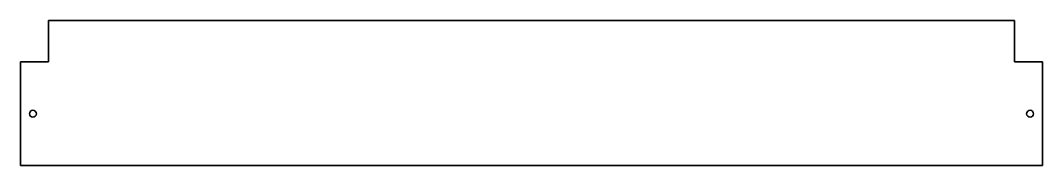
# Model space of a CAD drawing. Header units: inches. Extents: x 0 to 984, y 0 to 140.
import ezdxf

# ---------------------------------------------------------------- set-up
doc = ezdxf.new("R2010")
doc.units = ezdxf.units.IN
doc.header["$MEASUREMENT"] = 0
doc.layers.add('SIMUMAK Visible (ISO)', color=7, linetype='Continuous', lineweight=35)

# ---------------------------------------------------------------- blocks, each defined once
blk = doc.blocks.new('PTM-03-SUMACT01')
at = {"layer": 'SIMUMAK Visible (ISO)'}
for p, q in [((27, 140), (957, 140)), ((27, 100), (27, 140)), ((957, 140), (957, 100)), ((27, 100), (0, 100)), ((0, 100), (0, 0)), ((984, 100), (957, 100)), ((984, 0), (984, 100)), ((0, 0), (984, 0))]:
    blk.add_line(p, q, dxfattribs=at)
for centre in [(12, 50), (972, 50)]:
    blk.add_circle(centre, 3.3, dxfattribs=at)

msp = doc.modelspace()

# ---------------------------------------------------------------- block references
msp.add_blockref('PTM-03-SUMACT01', (0, 0))

doc.saveas('drawing.dxf')
